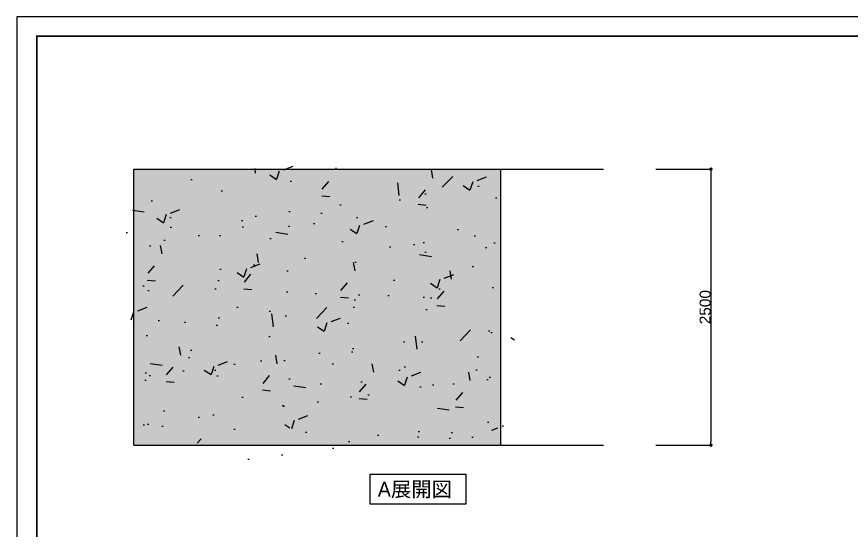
# Model space of a CAD drawing. Header units: millimetres. Extents: x 0 to 1313252738, y -131 to 560100888.
# Drawn here: x 1312670414 to 1312677974, y 559996339 to 560000990 of the extents above; entities that cross this region are included whole.
import ezdxf

# ---------------------------------------------------------------- set-up
doc = ezdxf.new("R2010")
doc.units = ezdxf.units.MM
doc.layers.get('0').update_dxf_attribs({"lineweight": 0})
doc.layers.add('003間仕切り', color=7, linetype='Continuous', lineweight=13)
doc.layers.add('01用紙枠', color=5, linetype='Continuous')
doc.styles.add('onnjuku', font='arial.ttf')
doc.dimstyles.new('onnjuku', dxfattribs={"dimtxt": 100, "dimasz": 30, "dimexe": 1.25, "dimexo": 0.625, "dimtad": 1, "dimdec": 0, "dimtxsty": 'onnjuku', "dimblk": 'DOT', "dimcen": 2.5, "dimadec": 0, "dimazin": 0, "dimtfac": 1, "dimtdec": 0, "dimtmove": 0, "dimatfit": 3, "dimfxl": 500, "dimfxlon": 1, "dimarcsym": 0})

# ---------------------------------------------------------------- blocks, each defined once
blk = doc.blocks.new('_Dot')
at = {"color": 0, "linetype": 'ByBlock', "lineweight": -2}
blk.add_line((-0.5, 0), (-1, 0), dxfattribs=at)
at = {"color": 0, "linetype": 'ByBlock', "const_width": 0.5}
blk.add_lwpolyline([(-0.25, 0, 1), (0.25, 0, 1)], format="xyb", close=True, dxfattribs=at)
blk = doc.blocks.new('*D63')
at = {"color": 0, "lineweight": -2, "transparency": 16777216}
for p, q in [((1312676202.133185, 559999609.4696107), (1312676703.383185, 559999609.4696107)), ((1312676702.133185, 559999579.4696107), (1312676702.133185, 559997139.4696108)), ((1312676202.133185, 559997109.4696108), (1312676703.383185, 559997109.4696108))]:
    blk.add_line(p, q, dxfattribs=at)
at = {"layer": 'Defpoints', "color": 0, "transparency": 16777216}
for p in [(1312675475.509662, 559999609.4696107), (1312675475.509662, 559997109.4696108), (1312676702.133185, 559997109.4696108)]:
    blk.add_point(p, dxfattribs=at)
at = {"color": 0, "lineweight": -2, "transparency": 16777216, "xscale": 30, "yscale": 30, "zscale": 30}
for p, rotation in [((1312676702.133185, 559999609.4696107), 90), ((1312676702.133185, 559997109.4696108), 270)]:
    blk.add_blockref('_Dot', p, dxfattribs=dict(at, rotation=rotation))
at = {"color": 0, "transparency": 16777216, "insert": (1312676650.450887, 559998359.4696103), "char_height": 100, "attachment_point": 5, "rotation": 90, "style": 'onnjuku'}
blk.add_mtext('2500', dxfattribs=at)

msp = doc.modelspace()

# ---------------------------------------------------------------- hatches: boundary and pattern name
at = {"true_color": 0x575757, "transparency": 33554687}
h = msp.add_hatch(color=251, dxfattribs=at)
h.dxf.hatch_style = 1
h.paths.add_polyline_path([(1312674800.138566, 559999609.4696107), (1312671475.138565, 559999609.4696107), (1312671475.138565, 559997109.4696107), (1312674800.138565, 559997109.4696107)])
at = {"true_color": 0xc7c8ca, "transparency": 33554687}
h = msp.add_hatch(dxfattribs=at)
h.set_pattern_fill('AR-CONC', color=9, scale=4.799999999999998)
h.set_pattern_definition([(50, (27274.46651053429, 27761.97454702854), (874.4864111808189, -76.5076105867348), [91.43999999999998, -1005.84]), (355, (27274.46651053429, 27761.97454702854), (-169.1684228398528, 917.0728571473683), [73.15199999999999, -804.6748040159997]), (100.4514446999999, (27347.34014413429, 27755.59893022855), (705.3179860336955, 840.5652091785362), [77.71204223999995, -854.8331740799997]), (46.1842, (27274.46651053429, 28005.81454702854), (1301.179396282223, -201.8031740770902), [137.1599999999999, -1508.759999999999]), (96.63555760999989, (27382.89803053429, 27988.99774702854), (1139.539843447214, 1187.645398069063), [116.568111072, -1282.250919168]), (351.1841511700001, (27274.46651053429, 28005.81454702854), (1139.539843511889, 1187.645398010556), [109.727841936, -1207.006713216]), (21, (27396.38651053429, 27944.85454702855), (727.7490780918356, -490.8729512980204), [91.43999999999998, -1005.84]), (326, (27396.38651053429, 27944.85454702855), (296.6497360687059, 884.1022373871323), [73.15199999999999, -804.6719999999997]), (71.45144499999998, (27457.03226701428, 27903.94846750854), (1024.398812537837, 393.2292906523451), [77.71204223999997, -854.8317004799997]), (37.50000000000001, (27274.46651053429, 27761.97454702854), (14.82529560284072, 405.8641865911348), [0, -794.9183999999997, 0, -816.8639999999997, 0, -807.7199999999997]), (7.499999999999999, (27274.46651053429, 27761.97454702854), (320.7343800494675, 480.8667591269735), [0, -465.7343999999998, 0, -776.6303999999997, 0, -307.8479999999999]), (327.5, (27002.58491053429, 27761.97454702854), (650.8348568009826, -27.49797116483252), [0, -304.8, 0, -950.9759999999997, 0, -1261.871999999999]), (317.5, (26880.66491053429, 27761.97454702854), (711.0200706528864, 122.0471569599985), [0, -396.2399999999998, 0, -631.5455999999998, 0, -896.1119999999997])])
h.paths.add_polyline_path([(1312674800.138566, 559999609.4696107), (1312671475.138565, 559999609.4696107), (1312671475.138565, 559997109.4696107), (1312674800.138565, 559997109.4696107)])

# ---------------------------------------------------------------- linework, layer by layer
for p, q in [((1312671475.138565, 559997109.4696107), (1312671475.138565, 559999609.4696107)), ((1312671475.138565, 559999609.4696107), (1312675727.65405, 559999609.4696107)), ((1312674800.138565, 559997109.4696107), (1312674800.138566, 559999609.4696107)), ((1312671475.138565, 559997109.4696107), (1312675727.65405, 559997109.4696107))]:
    msp.add_line(p, q)
at = {"layer": '01用紙枠'}
msp.add_lwpolyline([(1312670413.534945, 560000989.6672118), (1312670413.534945, 559991688.2530493), (1312683567.049923, 559991688.2530493), (1312683567.049923, 560000989.6672118)], close=True, dxfattribs=at)
msp.add_lwpolyline([(1312670413.534945, 560000989.6672118), (1312670413.534945, 559991688.2530493), (1312683567.049923, 559991688.2530493), (1312683567.049923, 560000989.6672118)], close=True, dxfattribs=at)
at = {"layer": '01用紙枠', "const_width": 15.65894640197697}
msp.add_lwpolyline([(1312670596.287114, 559991864.4684812), (1312683384.297753, 559991864.4684812), (1312683384.297753, 560000813.4517798), (1312670596.287114, 560000813.4517798)], close=True, dxfattribs=at)
msp.add_lwpolyline([(1312670596.287114, 559991864.4684812), (1312683384.297753, 559991864.4684812), (1312683384.297753, 560000813.4517798), (1312670596.287114, 560000813.4517798)], close=True, dxfattribs=at)

# ---------------------------------------------------------------- texts
at = {"layer": '003間仕切り', "insert": (1312673684.615865, 559996778.5136281), "char_height": 135.5541498739987, "attachment_point": 1, "style": 'onnjuku', "bg_fill": 16, "box_fill_scale": 1.5, "bg_fill_color": 256, "bg_fill_transparency": 0}
msp.add_mtext_dynamic_manual_height_columns('{\\fMS PGothic|b0|i0|c128|p50;A展開図}', width=728.9306381903825, gutter_width=677.7707493699937, heights=[0], dxfattribs=at)

# ---------------------------------------------------------------- dimensions: what is measured, and where the dimension line sits
dim = msp.add_linear_dim(base=(1312676702.133185, 559997109.4696108), p1=(1312675475.509662, 559999609.4696107), p2=(1312675475.509662, 559997109.4696107), angle=90, dimstyle='onnjuku')
dim.commit()
dim.dimension.update_dxf_attribs({"geometry": '*D63', "text_midpoint": (1312676650.450887, 559998359.4696103)})

doc.saveas('drawing.dxf')
